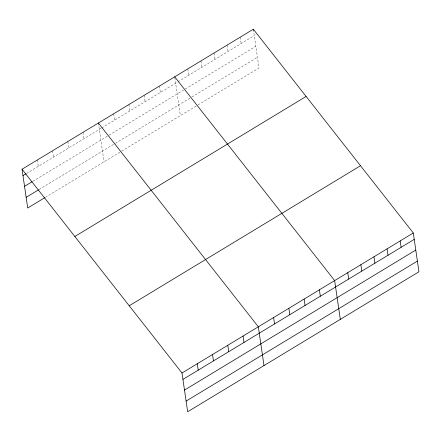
<?xml version="1.0" encoding="UTF-8"?>
<svg xmlns="http://www.w3.org/2000/svg" width="441" height="441" viewBox="0 0 441 441"><rect width="100%" height="100%" fill="white"/><g stroke="black" fill="none" stroke-linecap="round" stroke-linejoin="round"><path stroke-width="0.33" stroke-dasharray="2.21 1.65" d="M26.504 173.5L101.066 128.359M101.656 128.006L177.343 82.186M177.91 81.839L254.27 35.611M32.761 181.345L108.497 135.492M109.087 135.139L184.597 89.424M185.17 89.076L255.83 46.299M39.067 189.514L114.803 143.661M115.388 143.303L191.333 97.329M191.907 96.981L257.434 57.313M45.318 197.359L121.06 151.506M121.644 151.147L197.452 105.256M198.02 104.914L258.994 67.997L253.525 30.495M240.229 37.154L241.166 43.549M227.126 45.087L228.058 51.481M214.017 53.025L214.949 59.414M200.914 60.957L201.846 67.352M187.805 68.89L188.737 75.284M174.79 77.467L180.358 115.608M159.433 86.067L160.37 92.461M144.168 95.311L145.1 101.7M128.904 104.55L129.836 110.945M113.64 113.789L114.572 120.184M98.376 123.033L104.032 161.814M83.112 132.272L84.044 138.667M67.842 141.517L68.779 147.906M52.578 150.756L53.515 157.15M37.314 160L38.246 166.389"/><path stroke-width="0.66" d="M22.05 169.239L253.338 29.222L413.294 232.98L418.95 271.761L187.662 411.778L182.006 373.003L22.05 169.239L27.706 208.02L44.734 197.711M22.982 175.634L25.92 173.853M24.542 186.323L32.176 181.698M26.146 197.331L38.477 189.867M74.838 236.481L306.12 96.458M129.219 305.762L360.506 165.739M182.006 373.003L413.294 232.98M182.938 379.392L414.226 239.375M184.498 390.081L415.786 250.064M186.102 401.095L417.39 261.072M174.702 76.828L334.653 280.586L340.314 319.367M98.376 123.033L258.332 326.792L263.988 365.572M400.185 240.913L401.117 247.307M387.082 248.851L388.014 255.245M373.974 256.783L374.905 263.178M360.865 264.721L361.802 271.11M347.762 272.654L348.693 279.048M319.389 289.831L320.32 296.22M304.125 299.07L305.056 305.464M253.338 29.222L253.525 30.495M288.861 308.314L289.792 314.703M273.596 317.553L274.528 323.948M243.063 336.036L244 342.431M227.799 345.275L228.73 351.67M212.534 354.52L213.466 360.909M197.27 363.759L198.202 370.153"/></g></svg>
